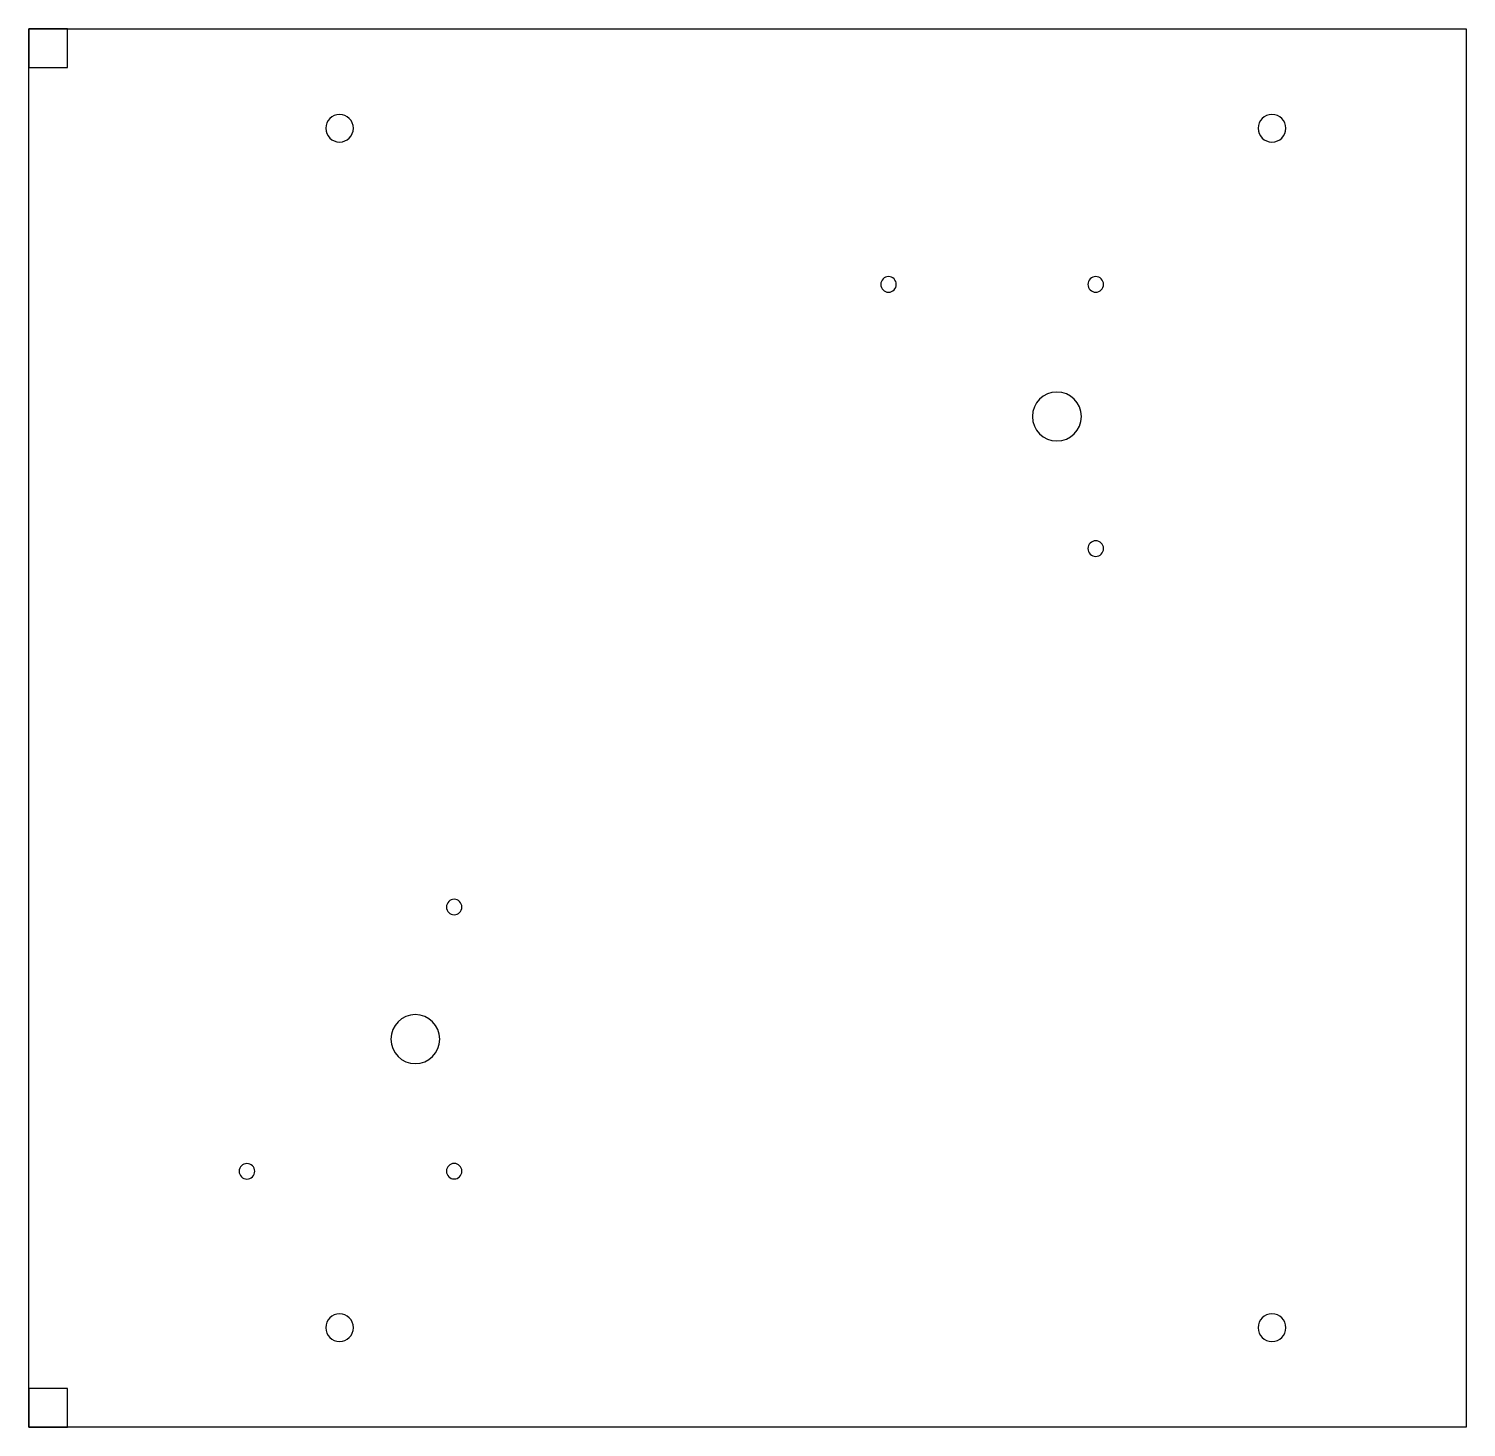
# Model space of a CAD drawing. Extents: x 0 to 18.5, y 0 to 18.
import ezdxf

# ---------------------------------------------------------------- set-up
doc = ezdxf.new("R2010")
doc.units = 0
doc.layers.get('0').update_dxf_attribs({"linetype": 'CONTINUOUS'})
doc.layers.add('1', color=7, linetype='CONTINUOUS')

msp = doc.modelspace()

# ---------------------------------------------------------------- linework, layer by layer
at = {"color": 0, "linetype": 'CONTINUOUS'}
for centre, start, end in [((13.223, 13.043), 90, 270), ((13.223, 13.043), 270, 90), ((4.966, 5.029), 90, 270), ((4.966, 5.029), 270, 90)]:
    msp.add_arc(centre, 0.315, start, end, dxfattribs=at)
at = {"layer": '1', "color": 1, "linetype": 'CONTINUOUS'}
for p, q in [((-0.009, 0.034), (-0.009, 18.034)), ((-0.009, 18.034), (18.491, 18.034)), ((0.491, 18.034), (-0.009, 18.034)), ((-0.009, 18.034), (-0.009, 17.534)), ((0.491, 17.534), (0.491, 18.034)), ((18.491, 18.034), (18.491, 0.034)), ((-0.009, 17.534), (0.491, 17.534)), ((0.491, 0.534), (-0.009, 0.534)), ((-0.009, 0.534), (-0.009, 0.034)), ((0.491, 0.034), (0.491, 0.534)), ((18.491, 0.034), (-0.009, 0.034)), ((-0.009, 0.034), (0.491, 0.034))]:
    msp.add_line(p, q, dxfattribs=at)
for centre, radius, start, end in [((3.991, 16.753), 0.178, 90, 270), ((3.991, 16.753), 0.178, 270, 90), ((15.991, 16.753), 0.178, 90, 270), ((15.991, 16.753), 0.178, 270, 90), ((11.056, 14.743), 0.1, 90, 270), ((11.056, 14.743), 0.1, 270, 90), ((13.723, 14.743), 0.1, 90, 270), ((13.723, 14.743), 0.1, 270, 90), ((13.723, 11.343), 0.1, 90, 270), ((13.723, 11.343), 0.1, 270, 90), ((5.466, 6.729), 0.1, 90, 270), ((5.466, 6.729), 0.1, 270, 90), ((2.799, 3.328), 0.1, 90, 270), ((2.799, 3.328), 0.1, 270, 90), ((5.466, 3.329), 0.1, 90, 270), ((5.466, 3.329), 0.1, 270, 90), ((3.991, 1.315), 0.178, 90, 270), ((3.991, 1.315), 0.178, 270, 90), ((15.991, 1.315), 0.178, 90, 270), ((15.991, 1.315), 0.178, 270, 90)]:
    msp.add_arc(centre, radius, start, end, dxfattribs=at)

doc.saveas('drawing.dxf')
